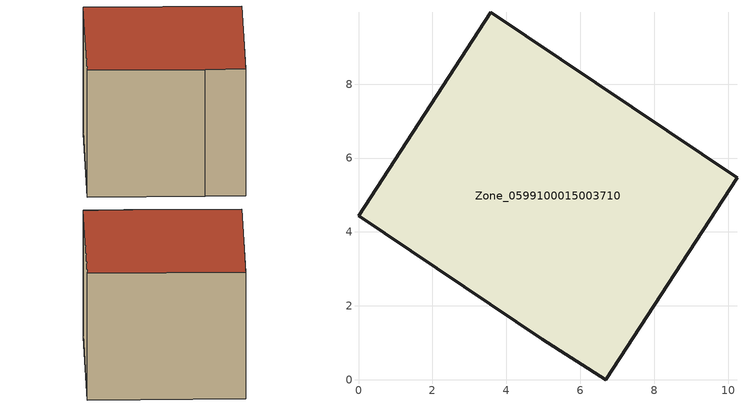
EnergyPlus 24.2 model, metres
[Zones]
Zone_0599100015003710
 floor ground (C_G): 3.57,9.95 10.24,5.47 6.69,0 4.97,1.1 0,4.44 z0.92
 wall outside (C_F): 10.24,5.47 3.57,9.95 0,4.44 4.97,1.1 6.69,0 10.24,5.47 z0.92:8.28
 roof outside (C_R): 6.69,0 10.24,5.47 3.57,9.95 0,4.44 4.97,1.1 z8.28
[BUILDING]
Pand.0599100015003710: North Axis=0; Terrain=City; Loads Convergence Tolerance Value=0.04; Temperature Convergence Tolerance Value=0.4; Solar Distribution=FullExterior; Maximum Number of Warmup Days=25; Minimum Number of Warmup Days=1
[Site:Location]
Rotterdam.The.Hague.AP_ZH_NLD Design_Conditions: Latitude=51.96; Longitude=4.45; Time Zone=1; Elevation=-4.5
[SITE:GROUNDTEMPERATURE:BUILDINGSURFACE]
18, 18, 18, 18, 18, 18, 18, 18, 18, 18, 18, 18
[MATERIAL] Thermal Absorptance=0.9; Solar Absorptance=0.7; Visible Absorptance=0.7
Name | Roughness | Thickness | Conductivity | Density | Specific Heat
G.TI.1965-1974 | MediumSmooth | 0.15 | 0.882353 | 540 | 1210
F.TI.1965-1974 | Rough | 0.3 | 0.697674 | 1920 | 840
R.TI.1965-1974 | MediumRough | 0.2 | 0.232558 | 1500 | 1000
[CONSTRUCTION]
C_G: G.TI.1965-1974
C_F: F.TI.1965-1974
C_R: R.TI.1965-1974
[ZONE]
Zone_0599100015003710: Type=1; Multiplier=1; Ceiling Height=Autocalculate; Volume=Autocalculate; Floor Area=autocalculate; Part of Total Floor Area=Yes
[ZONEINFILTRATION:DESIGNFLOWRATE]
Infil_Zone_0599100015003710: Zone or ZoneList or Space or SpaceList=Zone_0599100015003710; Schedule=AlwaysOn; Design Flow Rate Calculation Method=Flow/Area; Flow Rate per Floor Area=0.003; Constant Term Coefficient=1; Temperature Term Coefficient=0; Velocity Term Coefficient=0; Velocity Squared Term Coefficient=0
[HVACTEMPLATE:ZONE:IDEALLOADSAIRSYSTEM]
Zone_0599100015003710: Maximum Heating Supply Air Temperature=50; Minimum Cooling Supply Air Temperature=13; Maximum Heating Supply Air Humidity Ratio=0.0156; Minimum Cooling Supply Air Humidity Ratio=0.0077; Heating Limit=NoLimit; Cooling Limit=NoLimit; Dehumidification Control Type=ConstantSensibleHeatRatio; Cooling Sensible Heat Ratio=0.7; Dehumidification Setpoint=60; Humidification Control Type=None; Humidification Setpoint=30; Outdoor Air Method=None; Outdoor Air Flow Rate per Person=0.00944; Outdoor Air Flow Rate per Zone Floor Area=0; Outdoor Air Flow Rate per Zone=0; Demand Controlled Ventilation Type=None; Outdoor Air Economizer Type=NoEconomizer; Heat Recovery Type=None; Sensible Heat Recovery Effectiveness=0.7; Latent Heat Recovery Effectiveness=0.65
[ZONECONTROL:THERMOSTAT]
ThermostatControl_Zone_0599100015003710: Zone or ZoneList=Zone_0599100015003710; Control Type Schedule=DualSetpointControlType; Control 1=Thermostat_Zone_0599100015003710; Temperature Difference Between Cutout And Setpoint=0
[THERMOSTATSETPOINT:DUALSETPOINT]
Thermostat_Zone_0599100015003710: Heating Setpoint Temperature Schedule=HeatingSetpoint_Zone_0599100015003710; Cooling Setpoint Temperature Schedule=CoolingSetpoint_Zone_0599100015003710
[SCHEDULE:COMPACT]
HeatingSetpoint_Zone_0599100015003710: Through: 12/31, For: AllDays, Until: 24:00, 21
CoolingSetpoint_Zone_0599100015003710: Through: 12/31, For: AllDays, Until: 24:00, 24
DualSetpointControlType: Through: 12/31, For: AllDays, Until: 24:00, 4
AlwaysOn: Through: 12/31, For: AllDays, Until: 24:00, 1
